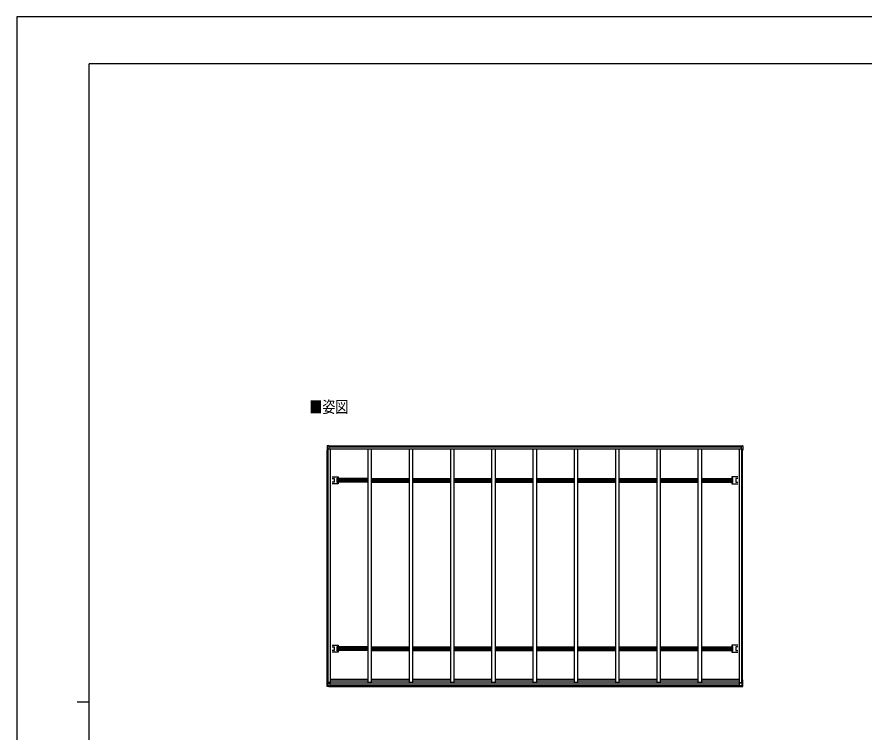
# Model space of a CAD drawing. Units: millimetres, scale not verified. Extents: x -14718 to 14718, y -10395 to 10395.
# Drawn here: x -14718 to -2401, y 0 to 10395 of the extents above; entities that cross this region are included whole.
import ezdxf
from ezdxf.enums import TextEntityAlignment as Align

# ---------------------------------------------------------------- set-up
doc = ezdxf.new("R2010")
doc.units = ezdxf.units.MM
doc.header["$LTSCALE"] = 50
for name, color, linetype in [('0-2_USER1', 3, 'Continuous'), ('0-4_YKK_13', 4, 'Continuous'), ('0-5_YKK_A1', 4, 'Continuous'), ('0-7_YKK_ZWAK', 7, 'Continuous')]:
    doc.layers.add(name, color=color, linetype=linetype)
doc.styles.add('ＭＳ ゴシック', font='')
doc.styles.get('ＭＳ ゴシック').set_extended_font_data('MS Gothic')

msp = doc.modelspace()

# ---------------------------------------------------------------- linework, layer by layer
at = {"layer": '0-4_YKK_13'}
for p, q in [((-10207.81, 4157.41), (-10207.81, 4099.55)), ((-10207.4, 4155.69), (-10207.4, 4098.22)), ((-10182.93, 4162.27), (-10201.98, 4161.23)), ((-10182.93, 4160.54), (-10201.63, 4159.59)), ((-10196.76, 4113.94), (-10196.76, 4103.76)), ((-10182.93, 4162.26), (-10182.93, 4161.13)), ((-10182.93, 4154.64), (-10182.93, 4161.13)), ((-10182.93, 4160.43), (-10182.93, 4160.54)), ((-10182.93, 4151.03), (-10182.93, 4160.43)), ((-10182.93, 4151.03), (-10182.93, 4149.39)), ((-10182.93, 4149.6), (-10182.93, 4149.39)), ((-10182.93, 4149.39), (-10182.93, 4114.61)), ((-4188.93, 4162.27), (-4169.88, 4161.23)), ((-4188.93, 4162.26), (-4188.93, 4161.13)), ((-4188.93, 4154.64), (-4188.93, 4161.13)), ((-4188.93, 4160.54), (-4170.23, 4159.59)), ((-4188.93, 4160.43), (-4188.93, 4160.54)), ((-4188.93, 4151.03), (-4188.93, 4160.43)), ((-4188.93, 4151.03), (-4188.93, 4149.39)), ((-4188.93, 4149.6), (-4188.93, 4149.39)), ((-4188.93, 4149.39), (-4188.93, 4114.61)), ((-4175.1, 4113.94), (-4175.1, 4103.76)), ((-4164.46, 4155.69), (-4164.46, 4098.22)), ((-4164.05, 4157.41), (-4164.05, 4099.55)), ((-10133.93, 3709.73), (-10047.98, 3709.73)), ((-10046.98, 3708.73), (-10046.98, 3688.62)), ((-4324.88, 3708.73), (-4324.88, 3688.62)), ((-4237.93, 3709.73), (-4323.88, 3709.73)), ((-10133.93, 3685.28), (-10107.98, 3685.28)), ((-10107.98, 3633.28), (-10133.93, 3633.28)), ((-10047.98, 3608.83), (-10133.93, 3608.83)), ((-10106.98, 3684.28), (-10106.98, 3634.28)), ((-10060.48, 3629.58), (-10060.48, 3688.98)), ((-10059.48, 3689.98), (-10048.56, 3689.98)), ((-10048.56, 3628.58), (-10059.48, 3628.58)), ((-10047.57, 3690.04), (-10048.6, 3689.01)), ((-10048.6, 3629.56), (-10047.57, 3628.53)), ((-10046.98, 3629.94), (-10046.98, 3609.83)), ((-4324.88, 3629.94), (-4324.88, 3609.83)), ((-4324.3, 3690.04), (-4323.26, 3689.01)), ((-4323.26, 3629.56), (-4324.3, 3628.53)), ((-4323.88, 3608.83), (-4237.93, 3608.83)), ((-4312.38, 3689.98), (-4323.3, 3689.98)), ((-4323.3, 3628.58), (-4312.38, 3628.58)), ((-4311.38, 3629.58), (-4311.38, 3688.98)), ((-4264.88, 3684.28), (-4264.88, 3634.28)), ((-4237.93, 3685.28), (-4263.88, 3685.28)), ((-4263.88, 3633.28), (-4237.93, 3633.28)), ((-10133.93, 1262.91), (-10047.98, 1262.91)), ((-10133.93, 1238.46), (-10107.98, 1238.46)), ((-10106.98, 1237.46), (-10106.98, 1187.46)), ((-10060.48, 1182.76), (-10060.48, 1242.16)), ((-10059.48, 1243.16), (-10048.56, 1243.16)), ((-10047.57, 1243.22), (-10048.6, 1242.19)), ((-10046.98, 1261.91), (-10046.98, 1241.8)), ((-4324.88, 1261.91), (-4324.88, 1241.8)), ((-4324.3, 1243.22), (-4323.26, 1242.19)), ((-4237.93, 1262.91), (-4323.88, 1262.91)), ((-4312.38, 1243.16), (-4323.3, 1243.16)), ((-4311.38, 1182.76), (-4311.38, 1242.16)), ((-4264.88, 1237.46), (-4264.88, 1187.46)), ((-4237.93, 1238.46), (-4263.88, 1238.46)), ((-10107.98, 1186.46), (-10133.93, 1186.46)), ((-10047.98, 1162.01), (-10133.93, 1162.01)), ((-10048.56, 1181.76), (-10059.48, 1181.76)), ((-10048.6, 1182.74), (-10047.57, 1181.71)), ((-10046.98, 1183.12), (-10046.98, 1163.01)), ((-4324.88, 1183.12), (-4324.88, 1163.01)), ((-4323.26, 1182.74), (-4324.3, 1181.71)), ((-4323.88, 1162.01), (-4237.93, 1162.01)), ((-4323.3, 1181.76), (-4312.38, 1181.76)), ((-4263.88, 1186.46), (-4237.93, 1186.46)), ((-10207.81, 666.1), (-10207.81, 758.88)), ((-10207.4, 665.17), (-10207.4, 757.55)), ((-10204.93, 758.76), (-10206.75, 758.79)), ((-10206.35, 757.64), (-10204.93, 757.66)), ((-10204.93, 759.04), (-10205.99, 758.91)), ((-10205.78, 758.88), (-10204.93, 758.87)), ((-10204.93, 757.55), (-10205.5, 757.54)), ((-10198.3, 756.15), (-10196.91, 756.14)), ((-10197.13, 756.04), (-10196.91, 756.14)), ((-10196.91, 751.16), (-10196.91, 756.14)), ((-10196.76, 749.33), (-10196.76, 673.44)), ((-4175.1, 749.33), (-4175.1, 673.44)), ((-4173.56, 756.15), (-4174.95, 756.14)), ((-4174.73, 756.04), (-4174.95, 756.14)), ((-4174.95, 751.16), (-4174.95, 756.14)), ((-4166.93, 759.04), (-4165.87, 758.91)), ((-4166.08, 758.88), (-4166.93, 758.87)), ((-4166.93, 758.76), (-4165.11, 758.79)), ((-4165.51, 757.64), (-4166.93, 757.66)), ((-4166.93, 757.55), (-4166.36, 757.54)), ((-4164.46, 665.17), (-4164.46, 757.55)), ((-4164.05, 666.1), (-4164.05, 758.88)), ((-10204.72, 661.5), (-10204.73, 661.5)), ((-10182.93, 660.31), (-10201.63, 661.3)), ((-10196.88, 673.39), (-10197.13, 673.29)), ((-10197.13, 673.29), (-10182.93, 672.49)), ((-10196.76, 673.44), (-10196.88, 673.39)), ((-10196.76, 712.81), (-10161.93, 712.84)), ((-10194.74, 673.29), (-10185.93, 672.83)), ((-10185.93, 672.89), (-10185.93, 672.83)), ((-10185.93, 672.76), (-10185.93, 672.83)), ((-10182.93, 672.6), (-10185.93, 672.76)), ((-10182.93, 672.6), (-10182.93, 672.49)), ((-10182.93, 668.34), (-10182.93, 672.49)), ((-10182.93, 672.31), (-10161.93, 672.11)), ((-10182.93, 666.85), (-10182.93, 668.34)), ((-10182.93, 666.85), (-10182.93, 660.36)), ((-10182.93, 660.33), (-10182.93, 660.36)), ((-10161.93, 670.44), (-10161.93, 722.67)), ((-4209.93, 670.44), (-4209.93, 722.67)), ((-4175.1, 712.81), (-4209.93, 712.84)), ((-4188.93, 672.31), (-4209.93, 672.11)), ((-4174.73, 673.29), (-4188.93, 672.49)), ((-4188.93, 672.6), (-4185.93, 672.76)), ((-4188.93, 672.6), (-4188.93, 672.49)), ((-4188.93, 668.34), (-4188.93, 672.49)), ((-4188.93, 666.85), (-4188.93, 668.34)), ((-4188.93, 666.85), (-4188.93, 660.36)), ((-4188.93, 660.31), (-4170.23, 661.3)), ((-4188.93, 660.33), (-4188.93, 660.36)), ((-4177.12, 673.29), (-4185.93, 672.83)), ((-4185.93, 672.89), (-4185.93, 672.83)), ((-4185.93, 672.76), (-4185.93, 672.83)), ((-4175.1, 673.44), (-4174.98, 673.39)), ((-4174.98, 673.39), (-4174.73, 673.29)), ((-4167.14, 661.5), (-4167.14, 661.5))]:
    msp.add_line(p, q, dxfattribs=at)
for points in [[(-10207.8, 4158.18), (-10207.8, 4157.88), (-10207.81, 4157.41)], [(-10207.4, 4156.45), (-10207.4, 4155.91), (-10207.4, 4155.69)], [(-10207.33, 4098.19), (-10207.39, 4098.21), (-10207.4, 4098.22)], [(-10201.98, 4161.23), (-10203.57, 4161.12), (-10205.29, 4160.97), (-10205.3, 4160.97)], [(-10182.93, 4114.61), (-10197.13, 4113.92), (-10197.13, 4096.71), (-10198.25, 4096.71)], [(-10196.91, 4101.8), (-10196.91, 4096.81), (-10197.13, 4096.71)], [(-4188.93, 4114.61), (-4174.73, 4113.92), (-4174.73, 4096.71), (-4173.61, 4096.71)], [(-4174.95, 4101.8), (-4174.95, 4096.81), (-4174.73, 4096.71)], [(-4169.88, 4161.23), (-4168.3, 4161.12), (-4166.57, 4160.97), (-4166.56, 4160.97)], [(-4164.53, 4098.19), (-4164.47, 4098.21), (-4164.46, 4098.22)], [(-4164.46, 4156.45), (-4164.46, 4155.91), (-4164.46, 4155.69)], [(-4164.06, 4158.18), (-4164.06, 4157.88), (-4164.06, 4157.41)], [(-10048.66, 3688.01), (-10048.66, 3631.78), (-10048.66, 3630.56)], [(-10048.53, 3686.78), (-10048.53, 3687.07), (-10046.98, 3688.62)], [(-10046.98, 3629.94), (-10048.53, 3631.5), (-10048.53, 3631.78)], [(-4323.33, 3686.78), (-4323.33, 3687.07), (-4324.88, 3688.62)], [(-4324.88, 3629.94), (-4323.33, 3631.5), (-4323.33, 3631.78)], [(-4323.2, 3688.01), (-4323.2, 3631.78), (-4323.2, 3630.56)], [(-10048.66, 1241.19), (-10048.66, 1184.96), (-10048.66, 1183.74)], [(-10048.53, 1239.96), (-10048.53, 1240.25), (-10046.98, 1241.8)], [(-4323.33, 1239.96), (-4323.33, 1240.25), (-4324.88, 1241.8)], [(-4323.2, 1241.19), (-4323.2, 1184.96), (-4323.2, 1183.74)], [(-10046.98, 1183.12), (-10048.53, 1184.68), (-10048.53, 1184.96)], [(-4324.88, 1183.12), (-4323.33, 1184.68), (-4323.33, 1184.96)], [(-10206.75, 758.79), (-10207.05, 758.79), (-10207.31, 758.81), (-10207.53, 758.82), (-10207.69, 758.84), (-10207.78, 758.86), (-10207.81, 758.88), (-10207.76, 758.9), (-10207.64, 758.92)], [(-10207.64, 758.92), (-10206.17, 759.1), (-10204.93, 759.25)], [(-10207.33, 757.52), (-10207.39, 757.54), (-10207.4, 757.56), (-10207.35, 757.58), (-10207.23, 757.6), (-10207.07, 757.61), (-10206.86, 757.62), (-10206.62, 757.63), (-10206.35, 757.64)], [(-10205.99, 758.91), (-10206.01, 758.91), (-10206.03, 758.9), (-10206.02, 758.9), (-10206, 758.89), (-10205.96, 758.89), (-10205.91, 758.89), (-10205.85, 758.88), (-10205.78, 758.88)], [(-10205.5, 757.54), (-10205.56, 757.54), (-10205.61, 757.54), (-10205.66, 757.54), (-10205.7, 757.53), (-10205.73, 757.53), (-10205.74, 757.53), (-10205.74, 757.52), (-10205.72, 757.52)], [(-10197.13, 673.29), (-10197.13, 756.04), (-10198.25, 756.04)], [(-4174.73, 673.29), (-4174.73, 756.04), (-4173.61, 756.04)], [(-4164.23, 758.92), (-4165.69, 759.1), (-4166.93, 759.25)], [(-4166.36, 757.54), (-4166.3, 757.54), (-4166.25, 757.54), (-4166.2, 757.54), (-4166.16, 757.53), (-4166.13, 757.53), (-4166.12, 757.53), (-4166.12, 757.52), (-4166.14, 757.52)], [(-4165.87, 758.91), (-4165.85, 758.91), (-4165.84, 758.9), (-4165.84, 758.9), (-4165.86, 758.89), (-4165.9, 758.89), (-4165.95, 758.89), (-4166.01, 758.88), (-4166.08, 758.88)], [(-4164.53, 757.52), (-4164.47, 757.54), (-4164.46, 757.56), (-4164.52, 757.58), (-4164.63, 757.6), (-4164.79, 757.61), (-4165, 757.62), (-4165.24, 757.63), (-4165.51, 757.64)], [(-4165.11, 758.79), (-4164.81, 758.79), (-4164.55, 758.81), (-4164.33, 758.82), (-4164.17, 758.84), (-4164.08, 758.86), (-4164.06, 758.88), (-4164.11, 758.9), (-4164.23, 758.92)], [(-10207.8, 665.34), (-10207.81, 665.87), (-10207.81, 666.1)], [(-10207.4, 664.41), (-10207.4, 664.94), (-10207.4, 665.17)], [(-10201.63, 661.28), (-10203.32, 661.38), (-10204.73, 661.49)], [(-4170.23, 661.28), (-4168.54, 661.38), (-4167.13, 661.49)], [(-4164.46, 664.41), (-4164.46, 664.94), (-4164.46, 665.17)], [(-4164.06, 665.34), (-4164.06, 665.87), (-4164.06, 666.1)]]:
    msp.add_lwpolyline(points, dxfattribs=at)
for centre, radius, start, end in [((-10207.45, 4100.49), 1.01, 249.16063, 272.29684), ((-10205.06, 4158.24), 2.73, 95.02177, 181.25077), ((-10204.52, 4156.49), 2.87, 94.34735, 180.89355), ((-10142.98, 4425.25), 333.33, 258.8691, 260.19652), ((-10199.32, 4104.29), 55.36, 92.39604, 95.62484), ((-10198.42, 4108.26), 11.55, 263.44833, 270.84546), ((-4173.44, 4108.26), 11.55, 269.15454, 276.55167), ((-4228.88, 4425.25), 333.33, 279.80348, 281.1309), ((-4172.55, 4104.29), 55.36, 84.37516, 87.60396), ((-4167.34, 4156.49), 2.87, 359.10645, 85.65265), ((-4166.8, 4158.24), 2.73, 358.74923, 84.97823), ((-4164.42, 4100.49), 1.01, 267.70316, 290.83937), ((-10107.98, 3684.28), 1, 0, 90), ((-10107.98, 3634.28), 1, 270, 0), ((-4263.88, 3684.28), 1, 90, 180), ((-4263.88, 3634.28), 1, 180, 270), ((-10107.98, 1237.46), 1, 0, 90), ((-4263.88, 1237.46), 1, 90, 180), ((-10107.98, 1187.46), 1, 270, 0), ((-4263.88, 1187.46), 1, 180, 270), ((-10142.98, 1084.58), 333.33, 258.8691, 260.19652), ((-10141.43, 1085.42), 334.14, 258.90733, 260.20202), ((-10198.42, 767.59), 11.55, 263.44833, 270.84546), ((-4173.44, 767.59), 11.55, 269.15454, 276.55167), ((-4230.43, 1085.42), 334.14, 279.79798, 281.09267), ((-4228.88, 1084.58), 333.33, 279.80348, 281.1309), ((-10205.29, 665.23), 2.51, 177.51775, 215.83996), ((-10204.53, 664.36), 2.86, 179.03107, 265.99674), ((-4167.34, 664.36), 2.86, 274.00326, 0.96893), ((-4166.58, 665.23), 2.51, 324.16004, 2.48225)]:
    msp.add_arc(centre, radius, start, end, dxfattribs=at)
for centre, major_axis, ratio, start_param, end_param in [((-10047.98, 3708.73), (0.71, 0.71), 0.99628, 5.49965061, 7.06672), ((-4323.88, 3708.73), (-0.71, 0.71), 0.99628, 5.49965061, 7.06672), ((-10059.48, 3688.98), (-0.71, 0.71), 0.99628, 5.49965061, 7.06672), ((-10059.48, 3629.58), (-0.71, -0.71), 0.99628, 5.49965061, 7.06672), ((-10048.6, 3688.01), (0, 1), 0.061163, 0.06108652, 1.57079633), ((-10048.6, 3630.56), (0, 1), 0.061163, 1.57079633, 3.08050613), ((-10048.56, 3690.04), (-1, 0), 0.061163, 1.57079633, 3.08050613), ((-10048.56, 3628.52), (-1, 0), 0.061163, 3.20267918, 4.71238898), ((-10047.98, 3609.83), (0.71, -0.71), 0.99628, 5.49965061, 7.06672), ((-4323.88, 3609.83), (-0.71, -0.71), 0.99628, 5.49965061, 7.06672), ((-4323.3, 3690.04), (1, 0), 0.061163, 3.20267918, 4.71238898), ((-4323.3, 3628.52), (1, 0), 0.061163, 1.57079633, 3.08050613), ((-4323.27, 3688.01), (0, 1), 0.061163, 4.71238898, 6.22209878), ((-4323.27, 3630.56), (0, 1), 0.061163, 3.20267918, 4.71238898), ((-4312.38, 3688.98), (0.71, 0.71), 0.99628, 5.49965061, 7.06672), ((-4312.38, 3629.58), (0.71, -0.71), 0.99628, 5.49965061, 7.06672), ((-10059.48, 1242.16), (-0.71, 0.71), 0.99628, 5.49965061, 7.06672), ((-10048.6, 1241.19), (0, 1), 0.061163, 0.06108652, 1.57079633), ((-10048.56, 1243.22), (-1, 0), 0.061163, 1.57079633, 3.08050613), ((-10047.98, 1261.91), (0.71, 0.71), 0.99628, 5.49965061, 7.06672), ((-4323.88, 1261.91), (-0.71, 0.71), 0.99628, 5.49965061, 7.06672), ((-4323.3, 1243.22), (1, 0), 0.061163, 3.20267918, 4.71238898), ((-4323.27, 1241.19), (0, 1), 0.061163, 4.71238898, 6.22209878), ((-4312.38, 1242.16), (0.71, 0.71), 0.99628, 5.49965061, 7.06672), ((-10059.48, 1182.76), (-0.71, -0.71), 0.99628, 5.49965061, 7.06672), ((-10048.6, 1183.74), (0, 1), 0.061163, 1.57079633, 3.08050613), ((-10048.56, 1181.7), (-1, 0), 0.061163, 3.20267918, 4.71238898), ((-10047.98, 1163.01), (0.71, -0.71), 0.99628, 5.49965061, 7.06672), ((-4323.88, 1163.01), (-0.71, -0.71), 0.99628, 5.49965061, 7.06672), ((-4323.3, 1181.7), (1, 0), 0.061163, 1.57079633, 3.08050613), ((-4323.27, 1183.74), (0, 1), 0.061163, 3.20267918, 4.71238898), ((-4312.38, 1182.76), (0.71, -0.71), 0.99628, 5.49965061, 7.06672), ((-17595.16, 1072.34), (-8222.56, 430.03), 0.003344, 2.69077233, 2.69323774), ((3223.3, 1072.34), (-8222.56, -430.03), 0.003344, 0.44835491, 0.45082032)]:
    msp.add_ellipse(centre, major_axis=major_axis, ratio=ratio, start_param=start_param, end_param=end_param, dxfattribs=at)
at = {"layer": '0-5_YKK_A1'}
for p, q in [((-10204.93, 757.36), (-10204.93, 4097.73)), ((-10197.93, 756.04), (-10197.93, 4096.71)), ((-10192.23, 722.67), (-10192.23, 4114.16)), ((-10182.93, 4159.28), (-4188.93, 4159.28)), ((-10182.93, 4157.79), (-4188.93, 4157.79)), ((-10182.93, 4146.84), (-4188.93, 4146.84)), ((-10182.93, 4116.64), (-4188.93, 4116.64)), ((-10160.93, 722.67), (-10160.93, 4116.64)), ((-9610.93, 722.67), (-9610.93, 4116.64)), ((-9610.93, 4116.64), (-9560.93, 4116.64)), ((-9560.93, 722.67), (-9560.93, 4116.64)), ((-9010.93, 722.67), (-9010.93, 4116.64)), ((-9010.93, 4116.64), (-8960.93, 4116.64)), ((-8960.93, 722.67), (-8960.93, 4116.64)), ((-8410.93, 722.67), (-8410.93, 4116.64)), ((-8410.93, 4116.64), (-8360.93, 4116.64)), ((-8360.93, 722.67), (-8360.93, 4116.64)), ((-7810.93, 722.67), (-7810.93, 4116.64)), ((-7810.93, 4116.64), (-7760.93, 4116.64)), ((-7760.93, 722.67), (-7760.93, 4116.64)), ((-7210.93, 722.67), (-7210.93, 4116.64)), ((-7210.93, 4116.64), (-7160.93, 4116.64)), ((-7160.93, 722.67), (-7160.93, 4116.64)), ((-6610.93, 722.67), (-6610.93, 4116.64)), ((-6610.93, 4116.64), (-6560.93, 4116.64)), ((-6560.93, 722.67), (-6560.93, 4116.64)), ((-6010.93, 722.67), (-6010.93, 4116.64)), ((-6010.93, 4116.64), (-5960.93, 4116.64)), ((-6010.93, 4116.64), (-5960.93, 4116.64)), ((-5960.93, 722.67), (-5960.93, 4116.64)), ((-5410.93, 4116.64), (-5360.93, 4116.64)), ((-5410.93, 722.67), (-5410.93, 4116.64)), ((-5410.93, 4116.64), (-5360.93, 4116.64)), ((-5360.93, 722.67), (-5360.93, 4116.64)), ((-4810.93, 722.67), (-4810.93, 4116.64)), ((-4810.93, 4116.64), (-4760.93, 4116.64)), ((-4760.93, 722.67), (-4760.93, 4116.64)), ((-4210.93, 722.67), (-4210.93, 4116.64)), ((-4179.63, 722.67), (-4179.63, 4114.16)), ((-4173.93, 756.04), (-4173.93, 4096.71)), ((-4166.93, 757.36), (-4166.93, 4097.73)), ((-9610.93, 3686.78), (-10057.43, 3686.78)), ((-10057.43, 3631.78), (-10057.43, 3686.78)), ((-10057.43, 3678.11), (-9610.93, 3678.11)), ((-10057.43, 3665.1), (-9610.93, 3665.1)), ((-10057.43, 3645.35), (-9610.93, 3645.35)), ((-9610.93, 3631.78), (-10057.43, 3631.78)), ((-9560.93, 3686.78), (-9010.93, 3686.78)), ((-9560.93, 3678.11), (-9010.93, 3678.11)), ((-9560.93, 3665.1), (-9010.93, 3665.1)), ((-9560.93, 3645.35), (-9010.93, 3645.35)), ((-9560.93, 3631.78), (-9010.93, 3631.78)), ((-8960.93, 3686.78), (-8410.93, 3686.78)), ((-8960.93, 3678.11), (-8410.93, 3678.11)), ((-8960.93, 3665.1), (-8410.93, 3665.1)), ((-8960.93, 3645.35), (-8410.93, 3645.35)), ((-8960.93, 3631.78), (-8410.93, 3631.78)), ((-8360.93, 3686.78), (-7810.93, 3686.78)), ((-8360.93, 3678.11), (-7810.93, 3678.11)), ((-8360.93, 3665.1), (-7810.93, 3665.1)), ((-8360.93, 3645.35), (-7810.93, 3645.35)), ((-8360.93, 3631.78), (-7810.93, 3631.78)), ((-7760.93, 3686.78), (-7210.93, 3686.78)), ((-7760.93, 3678.11), (-7210.93, 3678.11)), ((-7760.93, 3665.1), (-7210.93, 3665.1)), ((-7760.93, 3645.35), (-7210.93, 3645.35)), ((-7760.93, 3631.78), (-7210.93, 3631.78)), ((-7160.93, 3686.78), (-6610.93, 3686.78)), ((-7160.93, 3678.11), (-6610.93, 3678.11)), ((-7160.93, 3665.1), (-6610.93, 3665.1)), ((-7160.93, 3645.35), (-6610.93, 3645.35)), ((-7160.93, 3631.78), (-6610.93, 3631.78)), ((-6560.93, 3686.78), (-6010.93, 3686.78)), ((-6560.93, 3678.11), (-6010.93, 3678.11)), ((-6560.93, 3665.1), (-6010.93, 3665.1)), ((-6560.93, 3645.35), (-6010.93, 3645.35)), ((-6560.93, 3631.78), (-6010.93, 3631.78)), ((-5960.93, 3686.78), (-5410.93, 3686.78)), ((-5960.93, 3678.11), (-5410.93, 3678.11)), ((-5960.93, 3665.1), (-5410.93, 3665.1)), ((-5960.93, 3645.35), (-5410.93, 3645.35)), ((-5960.93, 3631.78), (-5410.93, 3631.78)), ((-5360.93, 3686.78), (-4810.93, 3686.78)), ((-5360.93, 3678.11), (-4810.93, 3678.11)), ((-5360.93, 3665.1), (-4810.93, 3665.1)), ((-5360.93, 3645.35), (-4810.93, 3645.35)), ((-5360.93, 3631.78), (-4810.93, 3631.78)), ((-4760.93, 3686.78), (-4314.43, 3686.78)), ((-4760.93, 3678.11), (-4314.43, 3678.11)), ((-4760.93, 3665.1), (-4314.43, 3665.1)), ((-4760.93, 3645.35), (-4314.43, 3645.35)), ((-9610.93, 1239.96), (-10057.43, 1239.96)), ((-10057.43, 1184.96), (-10057.43, 1239.96)), ((-9560.93, 1239.96), (-9010.93, 1239.96)), ((-8960.93, 1239.96), (-8410.93, 1239.96)), ((-8360.93, 1239.96), (-7810.93, 1239.96)), ((-7760.93, 1239.96), (-7210.93, 1239.96)), ((-7160.93, 1239.96), (-6610.93, 1239.96)), ((-6560.93, 1239.96), (-6010.93, 1239.96)), ((-5960.93, 1239.96), (-5410.93, 1239.96)), ((-5360.93, 1239.96), (-4810.93, 1239.96)), ((-4760.93, 1239.96), (-4314.43, 1239.96)), ((-10057.43, 1231.29), (-9610.93, 1231.29)), ((-10057.43, 1218.28), (-9610.93, 1218.28)), ((-10057.43, 1198.53), (-9610.93, 1198.53)), ((-9610.93, 1184.96), (-10057.43, 1184.96)), ((-9560.93, 1231.29), (-9010.93, 1231.29)), ((-9560.93, 1218.28), (-9010.93, 1218.28)), ((-9560.93, 1198.53), (-9010.93, 1198.53)), ((-9560.93, 1184.96), (-9010.93, 1184.96)), ((-8960.93, 1231.29), (-8410.93, 1231.29)), ((-8960.93, 1218.28), (-8410.93, 1218.28)), ((-8960.93, 1198.53), (-8410.93, 1198.53)), ((-8960.93, 1184.96), (-8410.93, 1184.96)), ((-8360.93, 1231.29), (-7810.93, 1231.29)), ((-8360.93, 1218.28), (-7810.93, 1218.28)), ((-8360.93, 1198.53), (-7810.93, 1198.53)), ((-8360.93, 1184.96), (-7810.93, 1184.96)), ((-7760.93, 1231.29), (-7210.93, 1231.29)), ((-7760.93, 1218.28), (-7210.93, 1218.28)), ((-7760.93, 1198.53), (-7210.93, 1198.53)), ((-7760.93, 1184.96), (-7210.93, 1184.96)), ((-7160.93, 1231.29), (-6610.93, 1231.29)), ((-7160.93, 1218.28), (-6610.93, 1218.28)), ((-7160.93, 1198.53), (-6610.93, 1198.53)), ((-7160.93, 1184.96), (-6610.93, 1184.96)), ((-6560.93, 1231.29), (-6010.93, 1231.29)), ((-6560.93, 1218.28), (-6010.93, 1218.28)), ((-6560.93, 1198.53), (-6010.93, 1198.53)), ((-6560.93, 1184.96), (-6010.93, 1184.96)), ((-5960.93, 1231.29), (-5410.93, 1231.29)), ((-5960.93, 1218.28), (-5410.93, 1218.28)), ((-5960.93, 1198.53), (-5410.93, 1198.53)), ((-5960.93, 1184.96), (-5410.93, 1184.96)), ((-5360.93, 1231.29), (-4810.93, 1231.29)), ((-5360.93, 1218.28), (-4810.93, 1218.28)), ((-5360.93, 1198.53), (-4810.93, 1198.53)), ((-5360.93, 1184.96), (-4810.93, 1184.96)), ((-4760.93, 1231.29), (-4314.43, 1231.29)), ((-4760.93, 1218.28), (-4314.43, 1218.28)), ((-4760.93, 1198.53), (-4314.43, 1198.53)), ((-10160.93, 768.28), (-9610.93, 768.28)), ((-10160.93, 743.63), (-9610.93, 743.63)), ((-9560.93, 768.28), (-9010.93, 768.28)), ((-9560.93, 743.63), (-9010.93, 743.63)), ((-8960.93, 768.28), (-8410.93, 768.28)), ((-8960.93, 743.63), (-8410.93, 743.63)), ((-8360.93, 768.28), (-7810.93, 768.28)), ((-8360.93, 743.63), (-7810.93, 743.63)), ((-7760.93, 768.28), (-7210.93, 768.28)), ((-7760.93, 743.63), (-7210.93, 743.63)), ((-7160.93, 768.28), (-6610.93, 768.28)), ((-7160.93, 743.63), (-6610.93, 743.63)), ((-6560.93, 768.28), (-6010.93, 768.28)), ((-6560.93, 743.63), (-6010.93, 743.63)), ((-5960.93, 768.28), (-5410.93, 768.28)), ((-5960.93, 743.63), (-5410.93, 743.63)), ((-5360.93, 768.28), (-4810.93, 768.28)), ((-5360.93, 743.63), (-4810.93, 743.63)), ((-4760.93, 768.28), (-4210.93, 768.28)), ((-4760.93, 743.63), (-4210.93, 743.63)), ((-10160.93, 722.67), (-10196.23, 722.67)), ((-10182.93, 670.44), (-4188.93, 670.44)), ((-10182.93, 668.21), (-4188.93, 668.21)), ((-10182.93, 662.5), (-4188.93, 662.5)), ((-10161.93, 717.56), (-4209.93, 717.56)), ((-10161.93, 684.24), (-4209.93, 684.24)), ((-9560.93, 722.67), (-9610.93, 722.67)), ((-8960.93, 722.67), (-9010.93, 722.67)), ((-8360.93, 722.67), (-8410.93, 722.67)), ((-7760.93, 722.67), (-7810.93, 722.67)), ((-7160.93, 722.67), (-7210.93, 722.67)), ((-6560.93, 722.67), (-6610.93, 722.67)), ((-5960.93, 722.67), (-6010.93, 722.67)), ((-5360.93, 722.67), (-5410.93, 722.67)), ((-4760.93, 722.67), (-4810.93, 722.67)), ((-4210.93, 722.67), (-4175.63, 722.67))]:
    msp.add_line(p, q, dxfattribs=at)
for points in [[(-4760.93, 3631.78), (-4314.43, 3631.78), (-4314.43, 3686.78)], [(-4760.93, 1184.96), (-4314.43, 1184.96), (-4314.43, 1239.96)]]:
    msp.add_lwpolyline(points, dxfattribs=at)
at = {"layer": '0-7_YKK_ZWAK'}
for p, q in [((13632.57, 9712.5), (-13667.43, 9712.5)), ((-13667.43, -8837.5), (-13667.43, 9712.5)), ((-13842.43, 437.5), (-13667.43, 437.5))]:
    msp.add_line(p, q, dxfattribs=at)
msp.add_lwpolyline([(-14717.5, -10395), (14717.5, -10395), (14717.5, 10395), (-14717.5, 10395)], close=True, dxfattribs=at)

# ---------------------------------------------------------------- texts
at = {"layer": '0-2_USER1', "style": 'ＭＳ ゴシック', "width": 0.8}
msp.add_text('■姿図', height=173.2, dxfattribs=at).set_placement((-10466.41, 4588.07), align=Align.BOTTOM_LEFT)

doc.saveas('drawing.dxf')
